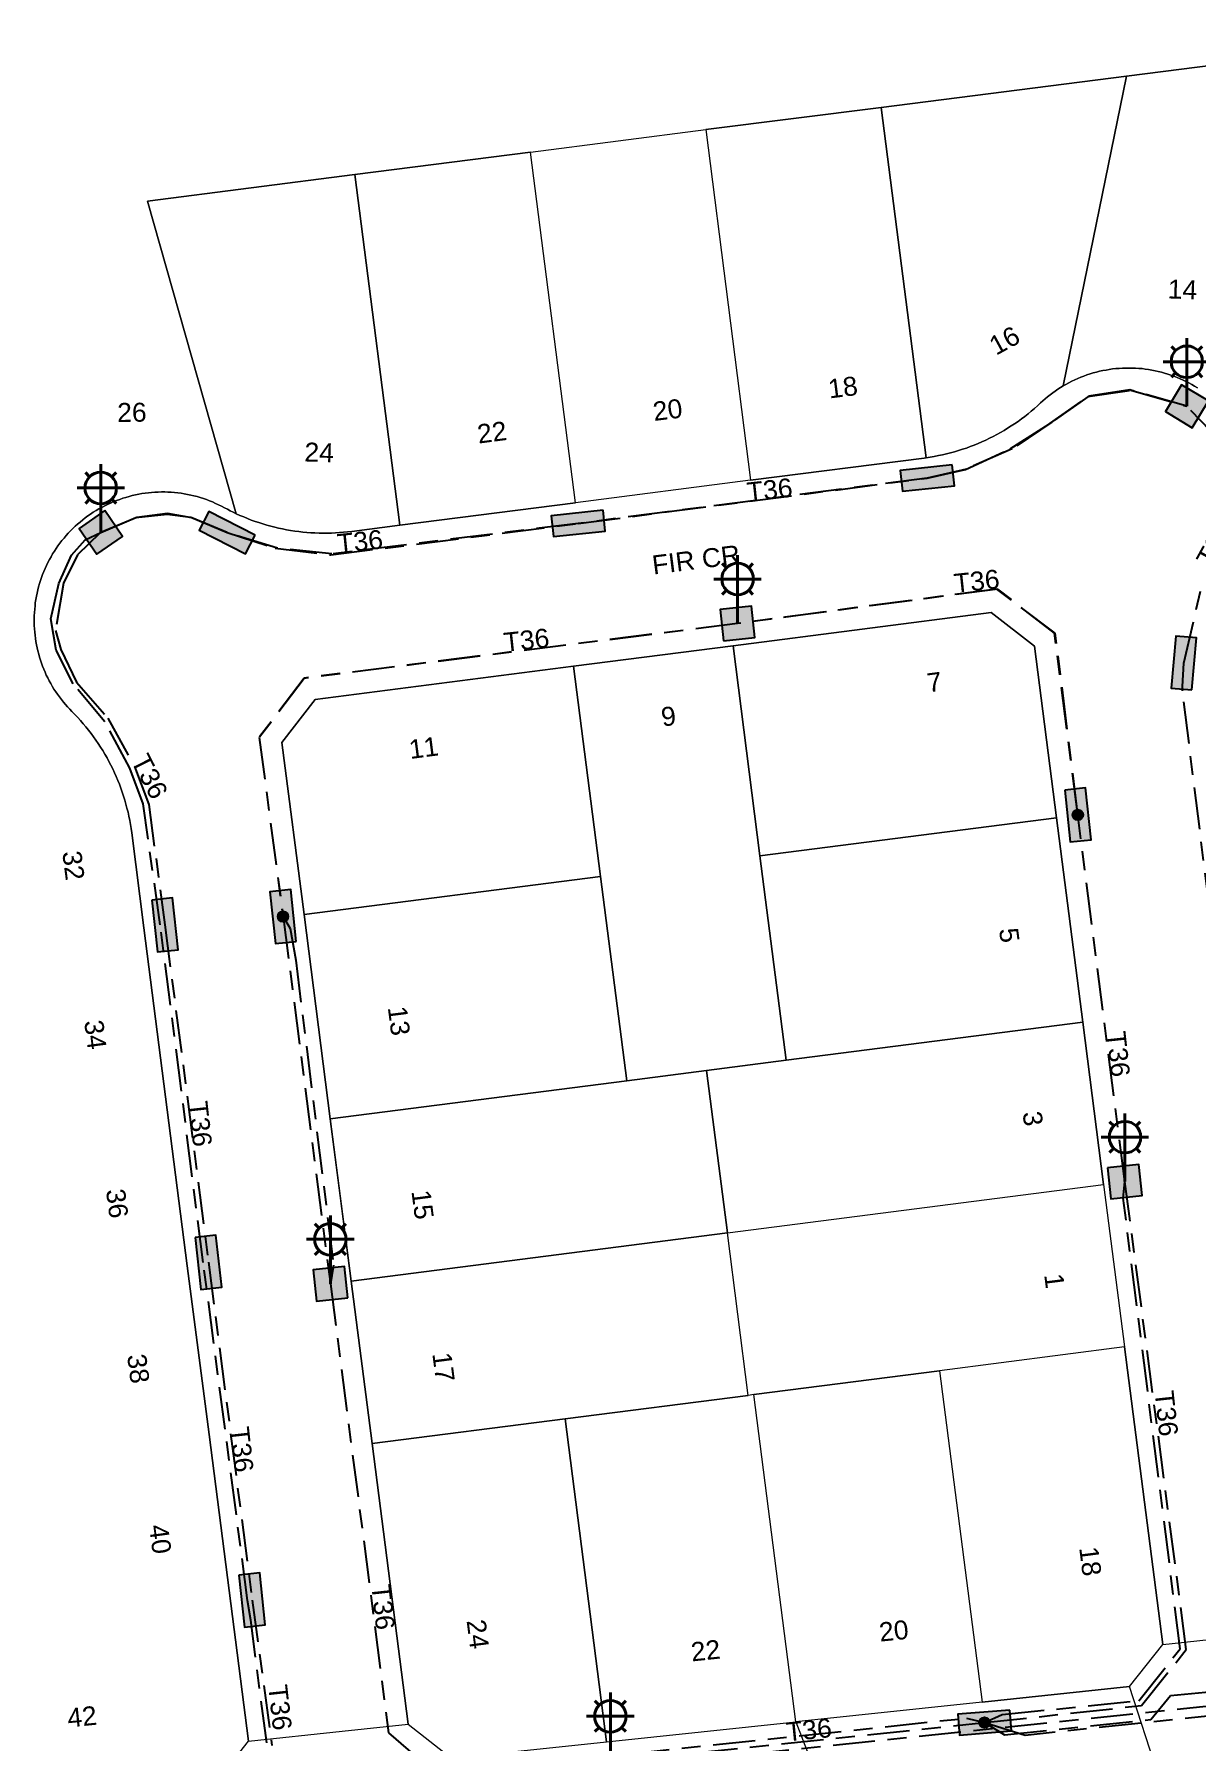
# Model space of a CAD drawing. Header units: metres. Extents: x 298156 to 298818, y 6171580 to 6172425.
# Drawn here: x 298158.2 to 298268.4, y 6171875.1 to 6172037.1 of the extents above; entities that cross this region are included whole.
import ezdxf
from ezdxf.enums import TextEntityAlignment as Align

# ---------------------------------------------------------------- set-up
doc = ezdxf.new("R2010")
doc.units = ezdxf.units.M
doc.linetypes.add('Cable Exist UG', pattern=[8.2, 4, -1.2, 1.8, -1.2])
doc.layers.get('0').update_dxf_attribs({"color": 6})
doc.layers.add('Cadastre Land Parcels_SP_EXT', color=9, linetype='Continuous', lineweight=5)
doc.layers.add('Cadastre Roads_SP_EXT', color=9, linetype='Continuous', lineweight=5)
for name, color, linetype in [('Equip_SL_EXT', 7, 'Continuous'), ('Equip_SP_SL_EXT', 7, 'Continuous'), ('Mains_HV_EXT', 7, 'Continuous'), ('Mains_LV_EXT', 7, 'Continuous'), ('Mains_SL_EXT', 7, 'Continuous'), ('SupportsUG_SP_LV_EXT', 7, 'Continuous'), ('SupportsUG_SP_LV_SL_EXT', 7, 'Continuous')]:
    doc.layers.add(name, color=color, linetype=linetype)
doc.layers.get('0').off()
doc.styles.add('COLUMN_LABEL', font='arial.ttf')
doc.styles.add('iecARIAL', font='arial.ttf', dxfattribs={"height": 2})
doc.styles.add('POLE_LABEL', font='arial.ttf')
doc.styles.get("Standard").update_dxf_attribs({"font": 'arial.ttf'})

# ---------------------------------------------------------------- blocks, each defined once
blk = doc.blocks.new('COLUMN_EXT')
blk.add_hatch(color=256).paths.add_polyline_path([(-1.49, 1.48), (-1.49, -1.49), (1.48, -1.49), (1.48, 1.48)])
blk.add_lwpolyline([(-1.49, -1.49), (1.48, -1.49), (1.48, 1.48), (-1.49, 1.48)], close=True)
for tag, height, style, flags, p in [('ASSET_NUM', 2.5, 'COLUMN_LABEL', 8, (2, 2)), ('STRUCTURE_PLANT_NUMBER', 0.2, 'POLE_LABEL', 9, (1.81, 0.03)), ('STREET_CODE', 0.2, 'COLUMN_LABEL', 9, (1.81, -0.2))]:
    blk.add_attdef(tag, text='', height=height, dxfattribs=dict(style=style, flags=flags)).set_placement(p, align=Align.MIDDLE_LEFT)
at = {"flags": 9}
for tag, p in [('COLUMN_TYPE', (1.81, -0.4)), ('OWNED_BY', (1.81, -0.6)), ('STATE', (1.81, -0.8)), ('USAGE', (1.81, -1)), ('STREETNAME', (1.81, -1.6)), ('LEGEND', (1.81, -1.2)), ('LOCATION', (1.81, -1.4)), ('SUBURB', (1.81, -1.8)), ('NOTES', (1.81, -2))]:
    blk.add_attdef(tag, text='', height=0.2, dxfattribs=at).set_placement(p, align=Align.MIDDLE_LEFT)
at = {"flags": 1}
blk.add_attdef('Z', (1.81, -2.35), '', height=0.2, dxfattribs=at)
blk = doc.blocks.new('PILLAR_EXT')
blk.add_hatch(color=256).paths.add_polyline_path([(-2.475, 0.99), (-2.475, -0.99), (2.475, -0.99), (2.475, 0.99)])
blk.add_lwpolyline([(-2.475, -0.99), (2.475, -0.99), (2.475, 0.99), (-2.475, 0.99)], close=True)
at = {"style": 'iecARIAL', "flags": 8}
blk.add_attdef('ASSET_NUM', (1.5, 3.5), '', height=2.5, dxfattribs=at)
for tag, p, flags in [('OWNED_BY', (0, -0.2), 9), ('STATE', (0, -0.4), 9), ('SUPPORT_TYPE', (0, -0.6), 9), ('STREETNAME', (0, -1.8), 9), ('USAGE', (0, -0.8), 9), ('LEGEND', (0, -1), 9), ('LOCATION', (0, -1.2), 9), ('NOTES', (0, -1.4), 9), ('PARENT', (0, -1.6), 9), ('SUBURB', (0, -2), 1)]:
    blk.add_attdef(tag, p, '', height=0.2, dxfattribs=dict(flags=flags))
blk = doc.blocks.new('SL_LANTERN_EXT')
at = {"lineweight": 40}
for p, q in [((-1.46, 5.68), (-1.06, 5.28)), ((0, 1.97), (0, 6.47)), ((1.46, 5.68), (1.06, 5.28)), ((-2.25, 4.22), (2.25, 4.22)), ((-1.46, 2.76), (-1.06, 3.16)), ((0, 0), (0, 2.72)), ((1.46, 2.76), (1.06, 3.16))]:
    blk.add_line(p, q, dxfattribs=at)
blk.add_circle((0, 4.22), 1.5, dxfattribs=at)
at = {"style": 'iecARIAL', "flags": 8}
blk.add_attdef('ASSET_NUM', (1.5, 1.5), '', height=2.5, dxfattribs=at)
for tag, p, height, flags in [('OPERATING_VOLTAGE', (0.98, -1.65), 0.2, 9), ('CONSTRUCTED_VOLTAGE', (0.98, -0.65), 0.2, 9), ('CONTROL_TYPE', (0.98, -0.85), 0.2, 9), ('LANTERN_PURPOSE', (0.98, -1.05), 0.2, 9), ('LANTERN_TYPE', (0.98, -1.25), 0.2, 9), ('NO_PHASES', (0.98, -1.45), 0.2, 9), ('LNUMBER', (2.18, -3.25), 2.5, 8), ('ORIENTATION', (0.98, -1.85), 0.2, 9), ('OWNED_BY', (0.98, -2.05), 0.2, 9), ('STATE', (0.98, -2.25), 0.2, 9), ('USAGE', (0.98, -2.45), 0.2, 9), ('CEXIST', (0.98, -2.65), 0.2, 9), ('CNEW', (0.98, -2.85), 0.2, 9), ('CNUMBER', (0.98, -3.05), 0.2, 9), ('CREMOVE', (0.98, -3.25), 0.2, 9), ('CREPLACE', (0.98, -3.45), 0.2, 9), ('LKINGHEIGHT', (0.98, -3.65), 0.2, 9), ('LBRACKET', (0.98, -3.85), 0.2, 9), ('LBRACKETVOCAB', (0.98, -4.05), 0.2, 9), ('LCATEGORY', (0.98, -4.25), 0.2, 9), ('LCHARGE1', (0.98, -4.45), 0.2, 9), ('LCHARGE1PERCENT', (0.98, -4.65), 0.2, 9), ('LCHARGE2', (0.98, -4.85), 0.2, 9), ('LCHARGE2PERCENT', (0.98, -5.05), 0.2, 9), ('LCHARGE3', (0.98, -5.25), 0.2, 9), ('LCHARGE3PERCENT', (0.98, -5.45), 0.2, 9), ('LEXIST', (0.98, -5.65), 0.2, 9), ('LLAMP', (0.98, -5.85), 0.2, 9), ('LLAMPVOCAB', (0.98, -6.05), 0.2, 9), ('LMAST', (0.98, -6.25), 0.2, 9), ('LMASTVOCAB', (0.98, -6.45), 0.2, 9), ('LNEW', (0.98, -6.65), 0.2, 9), ('LANTNUMBER', (0.98, -6.85), 0.2, 9), ('LOUTREACH', (0.98, -7.25), 0.2, 9), ('LOUTREACHVOCAB', (0.98, -7.45), 0.2, 9), ('LRATECODE', (0.98, -7.65), 0.2, 9), ('LREMOVE', (0.98, -7.85), 0.2, 9), ('LREPLACE', (0.98, -8.05), 0.2, 9), ('LTYPE', (0.98, -8.25), 0.2, 9), ('STREETNAME', (0.98, -9.25), 0.2, 9), ('SUBURB', (0.98, -9.45), 0.2, 1), ('LTYPEVOCAB', (0.98, -8.45), 0.2, 9), ('LEGEND', (0.98, -8.65), 0.2, 9), ('LOCATION', (0.98, -8.85), 0.2, 9), ('NOTES', (0.98, -9.05), 0.2, 9)]:
    blk.add_attdef(tag, p, '', height=height, dxfattribs=dict(flags=flags))
blk = doc.blocks.new('CONNECTOR_NODE_EXT')
h = blk.add_hatch(color=256)
edge = h.paths.add_edge_path()
edge.add_arc((0, 0), 0.5, 0, 360)
blk.add_circle((0, 0), 0.5)
at = {"flags": 1}
blk.add_attdef('Z', (0, 0), '', height=0.2, dxfattribs=at)
at = {"flags": 9}
for tag, p in [('CONNECTOR_TYPE', (0, 0)), ('CONSTRUCTED_VOLTAGE', (0, -0.2)), ('OPERATING_VOLTAGE', (0, -0.6)), ('ORIENTATION', (0, -0.8)), ('SUBTYPE', (0, -1)), ('NO_PHASES', (0, -0.4)), ('USAGE', (0, -1.2)), ('NOTES', (0, -1.4))]:
    blk.add_attdef(tag, text='', height=0.2, dxfattribs=at).set_placement(p, align=Align.MIDDLE_LEFT)

msp = doc.modelspace()

# ---------------------------------------------------------------- linework, layer by layer
at = {"layer": 'Cadastre Land Parcels_SP_EXT', "linetype": 'Continuous'}
for p, q in [((298292.87, 6172037.14), (298261.75, 6172033.16)), ((298261.75, 6172033.16), (298292.87, 6172037.14)), ((298261.75, 6172033.16), (298238.48, 6172030.19)), ((298238.48, 6172030.19), (298261.75, 6172033.16)), ((298261.75, 6172033.16), (298255.74, 6172003.76)), ((298255.74, 6172003.76), (298261.75, 6172033.16)), ((298238.48, 6172030.19), (298221.85, 6172028.08)), ((298221.85, 6172028.08), (298238.48, 6172030.19)), ((298238.48, 6172030.19), (298242.74, 6171996.95)), ((298242.74, 6171996.95), (298238.48, 6172030.19)), ((298205.22, 6172025.95), (298221.85, 6172028.08)), ((298205.22, 6172025.95), (298221.85, 6172028.08)), ((298221.85, 6172028.08), (298226.11, 6171994.82)), ((298221.85, 6172028.08), (298226.11, 6171994.82)), ((298205.22, 6172025.95), (298188.59, 6172023.81)), ((298188.59, 6172023.81), (298205.22, 6172025.95)), ((298209.49, 6171992.68), (298205.22, 6172025.95)), ((298205.22, 6172025.95), (298205.22, 6172025.95)), ((298209.49, 6171992.68), (298205.22, 6172025.95)), ((298188.59, 6172023.81), (298168.93, 6172021.3)), ((298168.93, 6172021.3), (298188.59, 6172023.81)), ((298192.86, 6171990.54), (298188.59, 6172023.81)), ((298188.59, 6172023.81), (298192.86, 6171990.54)), ((298177.33, 6171991.64), (298168.93, 6172021.3)), ((298168.93, 6172021.3), (298168.93, 6172021.3)), ((298168.93, 6172021.3), (298177.33, 6171991.64)), ((298258.59, 6172004.99), (298258.89, 6172005.07)), ((298258.89, 6172005.07), (298259.2, 6172005.15)), ((298259.2, 6172005.15), (298259.5, 6172005.21)), ((298259.5, 6172005.21), (298259.81, 6172005.27)), ((298259.81, 6172005.27), (298260.12, 6172005.32)), ((298260.12, 6172005.32), (298260.42, 6172005.37)), ((298260.42, 6172005.37), (298260.73, 6172005.4)), ((298260.73, 6172005.4), (298261.05, 6172005.43)), ((298261.05, 6172005.43), (298261.36, 6172005.45)), ((298261.36, 6172005.45), (298261.67, 6172005.46)), ((298261.67, 6172005.46), (298261.98, 6172005.46)), ((298261.98, 6172005.46), (298262.29, 6172005.46)), ((298262.29, 6172005.46), (298262.6, 6172005.45)), ((298262.6, 6172005.45), (298262.91, 6172005.42)), ((298262.91, 6172005.42), (298263.22, 6172005.4)), ((298263.22, 6172005.4), (298263.53, 6172005.36)), ((298263.53, 6172005.36), (298263.84, 6172005.31)), ((298263.84, 6172005.31), (298264.15, 6172005.26)), ((298264.15, 6172005.26), (298264.46, 6172005.2)), ((298264.46, 6172005.2), (298264.76, 6172005.13)), ((298264.76, 6172005.13), (298265.06, 6172005.06)), ((298265.06, 6172005.06), (298265.36, 6172004.98)), ((298254.99, 6172003.27), (298255.23, 6172003.44)), ((298255.23, 6172003.44), (298255.48, 6172003.6)), ((298255.48, 6172003.6), (298255.74, 6172003.76)), ((298255.74, 6172003.76), (298256.01, 6172003.91)), ((298256.01, 6172003.91), (298256.28, 6172004.06)), ((298256.28, 6172004.06), (298256.56, 6172004.2)), ((298256.56, 6172004.2), (298256.84, 6172004.34)), ((298256.84, 6172004.34), (298257.13, 6172004.47)), ((298257.13, 6172004.47), (298257.41, 6172004.58)), ((298257.41, 6172004.58), (298257.7, 6172004.7)), ((298257.7, 6172004.7), (298258, 6172004.8)), ((298258, 6172004.8), (298258.3, 6172004.9)), ((298258.3, 6172004.9), (298258.59, 6172004.99)), ((298265.36, 6172004.98), (298265.66, 6172004.88)), ((298265.66, 6172004.88), (298265.96, 6172004.79)), ((298265.96, 6172004.79), (298266.25, 6172004.68)), ((298266.25, 6172004.68), (298266.54, 6172004.57)), ((298266.54, 6172004.57), (298266.83, 6172004.44)), ((298266.83, 6172004.44), (298267.11, 6172004.32)), ((298267.11, 6172004.32), (298267.39, 6172004.18)), ((298267.39, 6172004.18), (298267.67, 6172004.04)), ((298267.67, 6172004.04), (298267.94, 6172003.89)), ((298267.94, 6172003.89), (298268.21, 6172003.73)), ((298268.21, 6172003.73), (298268.48, 6172003.57)), ((298253.02, 6172001.62), (298253.31, 6172001.88)), ((298253.31, 6172001.88), (298253.6, 6172002.15)), ((298253.6, 6172002.15), (298253.82, 6172002.35)), ((298253.82, 6172002.35), (298254.05, 6172002.55)), ((298254.05, 6172002.55), (298254.27, 6172002.74)), ((298254.27, 6172002.74), (298254.51, 6172002.92)), ((298254.51, 6172002.92), (298254.75, 6172003.1)), ((298254.75, 6172003.1), (298254.99, 6172003.27)), ((298251.14, 6172000.18), (298251.47, 6172000.4)), ((298251.47, 6172000.4), (298251.79, 6172000.63)), ((298251.79, 6172000.63), (298252.1, 6172000.87)), ((298252.1, 6172000.87), (298252.41, 6172001.11)), ((298252.41, 6172001.11), (298252.72, 6172001.36)), ((298252.72, 6172001.36), (298253.02, 6172001.62)), ((298248.04, 6171998.45), (298248.4, 6171998.62)), ((298248.4, 6171998.62), (298248.76, 6171998.79)), ((298248.76, 6171998.79), (298249.11, 6171998.97)), ((298249.11, 6171998.97), (298249.46, 6171999.15)), ((298249.46, 6171999.15), (298249.8, 6171999.34)), ((298249.8, 6171999.34), (298250.14, 6171999.54)), ((298250.14, 6171999.54), (298250.48, 6171999.75)), ((298250.48, 6171999.75), (298250.81, 6171999.96)), ((298250.81, 6171999.96), (298251.14, 6172000.18)), ((298242.74, 6171996.95), (298243.13, 6171997.01)), ((298243.13, 6171997.01), (298243.52, 6171997.07)), ((298243.13, 6171997.01), (298243.13, 6171997.01)), ((298243.52, 6171997.07), (298243.91, 6171997.15)), ((298243.91, 6171997.15), (298244.3, 6171997.23)), ((298244.3, 6171997.23), (298244.68, 6171997.32)), ((298244.68, 6171997.32), (298245.06, 6171997.41)), ((298245.06, 6171997.41), (298245.44, 6171997.52)), ((298245.44, 6171997.52), (298245.82, 6171997.63)), ((298245.82, 6171997.63), (298246.2, 6171997.75)), ((298246.2, 6171997.75), (298246.57, 6171997.87)), ((298246.57, 6171997.87), (298246.94, 6171998.01)), ((298246.94, 6171998.01), (298247.31, 6171998.15)), ((298247.31, 6171998.15), (298247.68, 6171998.3)), ((298247.68, 6171998.3), (298248.04, 6171998.45)), ((298226.11, 6171994.82), (298242.55, 6171996.92)), ((298242.55, 6171996.92), (298242.74, 6171996.95)), ((298242.55, 6171996.92), (298242.55, 6171996.92)), ((298226.11, 6171994.82), (298209.49, 6171992.68)), ((298164.31, 6171992.09), (298164.58, 6171992.24)), ((298164.58, 6171992.24), (298164.86, 6171992.39)), ((298164.86, 6171992.39), (298165.13, 6171992.52)), ((298165.13, 6171992.52), (298165.42, 6171992.65)), ((298165.42, 6171992.65), (298165.7, 6171992.78)), ((298165.7, 6171992.78), (298165.99, 6171992.89)), ((298165.99, 6171992.89), (298166.28, 6171993)), ((298166.28, 6171993), (298166.58, 6171993.1)), ((298166.58, 6171993.1), (298166.87, 6171993.19)), ((298166.87, 6171993.19), (298167.17, 6171993.28)), ((298167.17, 6171993.28), (298167.47, 6171993.35)), ((298167.47, 6171993.35), (298167.78, 6171993.42)), ((298167.78, 6171993.42), (298168.08, 6171993.48)), ((298168.08, 6171993.48), (298168.39, 6171993.54)), ((298168.39, 6171993.54), (298168.69, 6171993.59)), ((298168.69, 6171993.59), (298169, 6171993.62)), ((298169, 6171993.62), (298169.31, 6171993.66)), ((298169.31, 6171993.66), (298169.62, 6171993.68)), ((298169.62, 6171993.68), (298169.93, 6171993.69)), ((298169.93, 6171993.69), (298170.24, 6171993.7)), ((298170.24, 6171993.7), (298170.55, 6171993.7)), ((298170.55, 6171993.7), (298170.86, 6171993.69)), ((298170.86, 6171993.69), (298171.17, 6171993.67)), ((298171.17, 6171993.67), (298171.48, 6171993.65)), ((298171.48, 6171993.65), (298171.79, 6171993.62)), ((298171.79, 6171993.62), (298172.1, 6171993.58)), ((298172.1, 6171993.58), (298172.41, 6171993.53)), ((298172.41, 6171993.53), (298172.72, 6171993.47)), ((298172.72, 6171993.47), (298173.02, 6171993.41)), ((298173.02, 6171993.41), (298173.32, 6171993.34)), ((298173.32, 6171993.34), (298173.62, 6171993.26)), ((298173.62, 6171993.26), (298173.92, 6171993.17)), ((298173.92, 6171993.17), (298174.22, 6171993.07)), ((298174.22, 6171993.07), (298174.51, 6171992.97)), ((298174.51, 6171992.97), (298174.8, 6171992.86)), ((298174.8, 6171992.86), (298175.09, 6171992.75)), ((298175.09, 6171992.75), (298175.37, 6171992.62)), ((298175.37, 6171992.62), (298175.66, 6171992.49)), ((298175.66, 6171992.49), (298175.93, 6171992.35)), ((298175.93, 6171992.35), (298176.21, 6171992.21)), ((298176.21, 6171992.21), (298176.49, 6171992.06)), ((298192.86, 6171990.54), (298209.49, 6171992.68)), ((298209.49, 6171992.68), (298209.49, 6171992.68)), ((298162.06, 6171990.44), (298162.29, 6171990.65)), ((298162.29, 6171990.65), (298162.53, 6171990.85)), ((298162.53, 6171990.85), (298162.77, 6171991.05)), ((298162.77, 6171991.05), (298163.01, 6171991.24)), ((298163.01, 6171991.24), (298163.26, 6171991.42)), ((298163.26, 6171991.42), (298163.52, 6171991.6)), ((298163.52, 6171991.6), (298163.78, 6171991.77)), ((298163.78, 6171991.77), (298164.04, 6171991.93)), ((298164.04, 6171991.93), (298164.31, 6171992.09)), ((298176.49, 6171992.06), (298176.76, 6171991.91)), ((298176.76, 6171991.91), (298177.05, 6171991.77)), ((298177.05, 6171991.77), (298177.33, 6171991.64)), ((298177.33, 6171991.64), (298177.68, 6171991.48)), ((298177.68, 6171991.48), (298178.04, 6171991.33)), ((298178.04, 6171991.33), (298178.4, 6171991.18)), ((298178.4, 6171991.18), (298178.76, 6171991.04)), ((298178.76, 6171991.04), (298179.12, 6171990.91)), ((298179.12, 6171990.91), (298179.49, 6171990.79)), ((298179.49, 6171990.79), (298179.86, 6171990.67)), ((298179.86, 6171990.67), (298180.23, 6171990.56)), ((298180.23, 6171990.56), (298180.6, 6171990.45)), ((298188.28, 6171989.95), (298192.86, 6171990.54)), ((298160.62, 6171988.84), (298160.81, 6171989.08)), ((298160.81, 6171989.08), (298161, 6171989.32)), ((298161, 6171989.32), (298161.2, 6171989.56)), ((298161.2, 6171989.56), (298161.41, 6171989.79)), ((298161.41, 6171989.79), (298161.62, 6171990.01)), ((298161.62, 6171990.01), (298161.84, 6171990.23)), ((298161.84, 6171990.23), (298162.06, 6171990.44)), ((298180.6, 6171990.45), (298180.98, 6171990.36)), ((298180.98, 6171990.36), (298181.35, 6171990.27)), ((298181.35, 6171990.27), (298181.73, 6171990.19)), ((298181.73, 6171990.19), (298182.11, 6171990.12)), ((298182.11, 6171990.12), (298182.49, 6171990.05)), ((298182.49, 6171990.05), (298182.88, 6171989.99)), ((298182.88, 6171989.99), (298183.26, 6171989.94)), ((298183.26, 6171989.94), (298183.64, 6171989.89)), ((298183.64, 6171989.89), (298184.03, 6171989.86)), ((298184.03, 6171989.86), (298184.42, 6171989.83)), ((298184.42, 6171989.83), (298184.8, 6171989.81)), ((298184.8, 6171989.81), (298185.19, 6171989.79)), ((298185.19, 6171989.79), (298185.58, 6171989.79)), ((298185.58, 6171989.79), (298185.96, 6171989.79)), ((298185.96, 6171989.79), (298186.35, 6171989.8)), ((298186.35, 6171989.8), (298186.74, 6171989.81)), ((298186.35, 6171989.8), (298186.35, 6171989.8)), ((298186.74, 6171989.81), (298187.12, 6171989.84)), ((298187.12, 6171989.84), (298187.51, 6171989.87)), ((298187.51, 6171989.87), (298187.89, 6171989.91)), ((298187.89, 6171989.91), (298188.28, 6171989.95)), ((298159.48, 6171987.01), (298159.62, 6171987.28)), ((298159.62, 6171987.28), (298159.77, 6171987.55)), ((298159.77, 6171987.55), (298159.92, 6171987.82)), ((298159.92, 6171987.82), (298160.09, 6171988.08)), ((298160.09, 6171988.08), (298160.26, 6171988.34)), ((298160.26, 6171988.34), (298160.43, 6171988.59)), ((298160.43, 6171988.59), (298160.62, 6171988.84)), ((298158.87, 6171985.59), (298158.97, 6171985.88)), ((298158.97, 6171985.88), (298159.09, 6171986.16)), ((298159.09, 6171986.16), (298159.21, 6171986.45)), ((298159.21, 6171986.45), (298159.34, 6171986.73)), ((298159.34, 6171986.73), (298159.48, 6171987.01)), ((298158.39, 6171983.8), (298158.45, 6171984.1)), ((298158.45, 6171984.1), (298158.52, 6171984.4)), ((298158.52, 6171984.4), (298158.59, 6171984.7)), ((298158.59, 6171984.7), (298158.68, 6171985)), ((298158.68, 6171985), (298158.77, 6171985.29)), ((298158.77, 6171985.29), (298158.87, 6171985.59)), ((298158.19, 6171982.26), (298158.22, 6171982.57)), ((298158.22, 6171982.57), (298158.25, 6171982.88)), ((298158.25, 6171982.88), (298158.28, 6171983.19)), ((298158.28, 6171983.19), (298158.33, 6171983.49)), ((298158.33, 6171983.49), (298158.39, 6171983.8)), ((298158.17, 6171981.65), (298158.18, 6171981.96)), ((298158.17, 6171981.34), (298158.17, 6171981.65)), ((298158.18, 6171981.03), (298158.17, 6171981.34)), ((298158.18, 6171981.96), (298158.19, 6171982.26)), ((298158.2, 6171980.72), (298158.18, 6171981.03)), ((298248.92, 6171982.25), (298224.44, 6171979.1)), ((298253.02, 6171979.08), (298248.92, 6171982.25)), ((298158.22, 6171980.41), (298158.2, 6171980.72)), ((298158.2, 6171980.72), (298158.2, 6171980.72)), ((298158.25, 6171980.11), (298158.22, 6171980.41)), ((298158.29, 6171979.81), (298158.25, 6171980.11)), ((298158.34, 6171979.51), (298158.29, 6171979.81)), ((298158.39, 6171979.21), (298158.34, 6171979.51)), ((298158.45, 6171978.91), (298158.39, 6171979.21)), ((298158.52, 6171978.62), (298158.45, 6171978.91)), ((298158.6, 6171978.32), (298158.52, 6171978.62)), ((298158.68, 6171978.03), (298158.6, 6171978.32)), ((298158.77, 6171977.74), (298158.68, 6171978.03)), ((298158.87, 6171977.45), (298158.77, 6171977.74)), ((298224.44, 6171979.1), (298209.32, 6171977.16)), ((298226.99, 6171959.16), (298224.44, 6171979.1)), ((298224.44, 6171979.1), (298226.99, 6171959.16)), ((298255.11, 6171962.77), (298253.02, 6171979.08)), ((298158.97, 6171977.17), (298158.87, 6171977.45)), ((298159.08, 6171976.89), (298158.97, 6171977.17)), ((298159.2, 6171976.61), (298159.08, 6171976.89)), ((298159.32, 6171976.33), (298159.2, 6171976.61)), ((298159.46, 6171976.06), (298159.32, 6171976.33)), ((298159.6, 6171975.79), (298159.46, 6171976.06)), ((298209.32, 6171977.16), (298184.83, 6171974.01)), ((298209.32, 6171977.16), (298211.88, 6171957.22)), ((298211.88, 6171957.22), (298209.32, 6171977.16)), ((298159.74, 6171975.52), (298159.6, 6171975.79)), ((298159.89, 6171975.26), (298159.74, 6171975.52)), ((298160.05, 6171975), (298159.89, 6171975.26)), ((298160.22, 6171974.75), (298160.05, 6171975)), ((298160.39, 6171974.5), (298160.22, 6171974.75)), ((298160.57, 6171974.25), (298160.39, 6171974.5)), ((298160.75, 6171974.01), (298160.57, 6171974.25)), ((298160.94, 6171973.77), (298160.75, 6171974.01)), ((298161.13, 6171973.54), (298160.94, 6171973.77)), ((298161.34, 6171973.31), (298161.13, 6171973.54)), ((298161.54, 6171973.09), (298161.34, 6171973.31)), ((298161.75, 6171972.87), (298161.54, 6171973.09)), ((298162.03, 6171972.59), (298161.75, 6171972.87)), ((298184.83, 6171974.01), (298181.67, 6171969.92)), ((298162.3, 6171972.3), (298162.03, 6171972.59)), ((298162.57, 6171972.01), (298162.3, 6171972.3)), ((298162.83, 6171971.71), (298162.57, 6171972.01)), ((298163.08, 6171971.41), (298162.83, 6171971.71)), ((298163.33, 6171971.1), (298163.08, 6171971.41)), ((298163.57, 6171970.79), (298163.33, 6171971.1)), ((298163.8, 6171970.47), (298163.57, 6171970.79)), ((298164.03, 6171970.15), (298163.8, 6171970.47)), ((298164.25, 6171969.82), (298164.03, 6171970.15)), ((298164.47, 6171969.49), (298164.25, 6171969.82)), ((298164.68, 6171969.16), (298164.47, 6171969.49)), ((298181.67, 6171969.92), (298183.77, 6171953.61)), ((298164.88, 6171968.82), (298164.68, 6171969.16)), ((298165.08, 6171968.47), (298164.88, 6171968.82)), ((298165.26, 6171968.13), (298165.08, 6171968.47)), ((298165.08, 6171968.47), (298165.08, 6171968.47)), ((298165.45, 6171967.77), (298165.26, 6171968.13)), ((298165.62, 6171967.42), (298165.45, 6171967.77)), ((298165.79, 6171967.06), (298165.62, 6171967.42)), ((298165.95, 6171966.7), (298165.79, 6171967.06)), ((298166.11, 6171966.33), (298165.95, 6171966.7)), ((298166.25, 6171965.96), (298166.11, 6171966.33)), ((298166.39, 6171965.59), (298166.25, 6171965.96)), ((298166.52, 6171965.22), (298166.39, 6171965.59)), ((298166.65, 6171964.84), (298166.52, 6171965.22)), ((298166.76, 6171964.46), (298166.65, 6171964.84)), ((298166.87, 6171964.08), (298166.76, 6171964.46)), ((298166.97, 6171963.7), (298166.87, 6171964.08)), ((298167.07, 6171963.31), (298166.97, 6171963.7)), ((298167.15, 6171962.93), (298167.07, 6171963.31)), ((298167.23, 6171962.54), (298167.15, 6171962.93)), ((298167.3, 6171962.15), (298167.23, 6171962.54)), ((298167.36, 6171961.76), (298167.3, 6171962.15)), ((298167.42, 6171961.36), (298167.36, 6171961.76)), ((298168.58, 6171952.33), (298167.42, 6171961.36)), ((298255.11, 6171962.77), (298226.99, 6171959.16)), ((298226.99, 6171959.16), (298255.11, 6171962.77)), ((298257.6, 6171943.4), (298255.11, 6171962.77)), ((298255.11, 6171962.77), (298255.11, 6171962.77)), ((298229.48, 6171939.79), (298226.99, 6171959.16)), ((298226.99, 6171959.16), (298226.99, 6171959.16)), ((298226.99, 6171959.16), (298229.48, 6171939.79)), ((298183.77, 6171953.61), (298211.88, 6171957.22)), ((298211.88, 6171957.22), (298183.77, 6171953.61)), ((298211.88, 6171957.22), (298214.37, 6171937.84)), ((298211.88, 6171957.22), (298211.88, 6171957.22)), ((298214.37, 6171937.84), (298211.88, 6171957.22)), ((298183.77, 6171953.61), (298186.25, 6171934.23)), ((298168.58, 6171952.33), (298168.58, 6171952.33)), ((298170.63, 6171936.31), (298168.58, 6171952.33)), ((298229.48, 6171939.79), (298257.6, 6171943.4)), ((298257.6, 6171943.4), (298229.48, 6171939.79)), ((298257.6, 6171943.4), (298257.6, 6171943.4)), ((298259.58, 6171927.98), (298257.6, 6171943.4)), ((298214.37, 6171937.84), (298221.93, 6171938.81)), ((298221.93, 6171938.81), (298214.37, 6171937.84)), ((298221.93, 6171938.81), (298229.48, 6171939.79)), ((298229.48, 6171939.79), (298221.93, 6171938.81)), ((298221.93, 6171938.81), (298223.91, 6171923.39)), ((298223.91, 6171923.39), (298221.93, 6171938.81)), ((298221.93, 6171938.81), (298221.93, 6171938.81)), ((298186.25, 6171934.23), (298214.37, 6171937.84)), ((298214.37, 6171937.84), (298186.25, 6171934.23)), ((298214.37, 6171937.84), (298214.37, 6171937.84)), ((298172.69, 6171920.28), (298170.63, 6171936.31)), ((298170.63, 6171936.31), (298170.63, 6171936.31)), ((298186.25, 6171934.23), (298188.24, 6171918.81)), ((298223.91, 6171923.39), (298259.58, 6171927.98)), ((298223.91, 6171923.39), (298259.58, 6171927.98)), ((298259.58, 6171927.98), (298261.56, 6171912.57)), ((298259.58, 6171927.98), (298259.58, 6171927.98)), ((298188.24, 6171918.81), (298223.91, 6171923.39)), ((298223.91, 6171923.39), (298188.24, 6171918.81)), ((298225.89, 6171907.98), (298223.91, 6171923.39)), ((298225.89, 6171907.98), (298223.91, 6171923.39)), ((298172.69, 6171920.28), (298172.69, 6171920.28)), ((298174.75, 6171904.26), (298172.69, 6171920.28)), ((298172.69, 6171920.28), (298172.69, 6171920.28)), ((298188.24, 6171918.81), (298190.22, 6171903.4)), ((298261.56, 6171912.57), (298244.01, 6171910.31)), ((298261.56, 6171912.57), (298244.01, 6171910.31)), ((298265.19, 6171884.35), (298261.56, 6171912.57)), ((298244.01, 6171910.31), (298226.42, 6171908.05)), ((298226.42, 6171908.05), (298244.01, 6171910.31)), ((298244.01, 6171910.31), (298248.05, 6171878.86)), ((298244.01, 6171910.31), (298248.05, 6171878.86)), ((298225.89, 6171907.98), (298208.51, 6171905.75)), ((298208.51, 6171905.75), (298225.89, 6171907.98)), ((298226.42, 6171908.05), (298225.89, 6171907.98)), ((298226.42, 6171908.05), (298225.89, 6171907.98)), ((298225.89, 6171907.98), (298225.89, 6171907.98)), ((298225.89, 6171907.98), (298225.89, 6171907.98)), ((298230.41, 6171877), (298226.42, 6171908.05)), ((298226.42, 6171908.05), (298226.42, 6171908.05)), ((298230.41, 6171877), (298226.42, 6171908.05)), ((298208.51, 6171905.75), (298190.22, 6171903.4)), ((298190.22, 6171903.4), (298208.51, 6171905.75)), ((298208.51, 6171905.75), (298212.45, 6171875.1)), ((298212.45, 6171875.1), (298208.51, 6171905.75)), ((298176.81, 6171888.23), (298174.75, 6171904.26)), ((298190.22, 6171903.4), (298193.63, 6171876.79)), ((298178.48, 6171875.16), (298176.81, 6171888.23)), ((298176.81, 6171888.23), (298176.81, 6171888.23)), ((298262.02, 6171880.34), (298265.19, 6171884.35)), ((298265.19, 6171884.35), (298265.19, 6171884.35)), ((298248.05, 6171878.86), (298262.02, 6171880.34)), ((298248.05, 6171878.86), (298230.41, 6171877)), ((298193.63, 6171876.79), (298197.74, 6171873.54)), ((298212.45, 6171875.1), (298230.41, 6171877)), ((298230.41, 6171877), (298230.41, 6171877)), ((298175.32, 6171871.14), (298178.48, 6171875.16)), ((298178.48, 6171875.16), (298178.48, 6171875.16)), ((298197.74, 6171873.54), (298212.45, 6171875.1)), ((298212.45, 6171875.1), (298212.45, 6171875.1))]:
    msp.add_line(p, q, dxfattribs=at)
at = {"layer": 'Cadastre Roads_SP_EXT', "linetype": 'Continuous'}
for p, q in [((298258.89, 6172005.07), (298258.59, 6172004.99)), ((298259.2, 6172005.15), (298258.89, 6172005.07)), ((298259.5, 6172005.21), (298259.2, 6172005.15)), ((298259.81, 6172005.27), (298259.5, 6172005.21)), ((298260.12, 6172005.32), (298259.81, 6172005.27)), ((298260.42, 6172005.37), (298260.12, 6172005.32)), ((298260.73, 6172005.4), (298260.42, 6172005.37)), ((298261.05, 6172005.43), (298260.73, 6172005.4)), ((298261.36, 6172005.45), (298261.05, 6172005.43)), ((298261.67, 6172005.46), (298261.36, 6172005.45)), ((298261.98, 6172005.46), (298261.67, 6172005.46)), ((298262.29, 6172005.46), (298261.98, 6172005.46)), ((298262.6, 6172005.45), (298262.29, 6172005.46)), ((298262.91, 6172005.42), (298262.6, 6172005.45)), ((298263.22, 6172005.4), (298262.91, 6172005.42)), ((298263.53, 6172005.36), (298263.22, 6172005.4)), ((298263.84, 6172005.31), (298263.53, 6172005.36)), ((298264.15, 6172005.26), (298263.84, 6172005.31)), ((298264.46, 6172005.2), (298264.15, 6172005.26)), ((298264.76, 6172005.13), (298264.46, 6172005.2)), ((298265.06, 6172005.06), (298264.76, 6172005.13)), ((298265.36, 6172004.98), (298265.06, 6172005.06)), ((298255.23, 6172003.44), (298254.99, 6172003.27)), ((298255.48, 6172003.6), (298255.23, 6172003.44)), ((298255.74, 6172003.76), (298255.48, 6172003.6)), ((298256.01, 6172003.91), (298255.74, 6172003.76)), ((298256.28, 6172004.06), (298256.01, 6172003.91)), ((298256.56, 6172004.2), (298256.28, 6172004.06)), ((298256.84, 6172004.34), (298256.56, 6172004.2)), ((298257.13, 6172004.47), (298256.84, 6172004.34)), ((298257.41, 6172004.58), (298257.13, 6172004.47)), ((298257.7, 6172004.7), (298257.41, 6172004.58)), ((298258, 6172004.8), (298257.7, 6172004.7)), ((298258.3, 6172004.9), (298258, 6172004.8)), ((298258.59, 6172004.99), (298258.3, 6172004.9)), ((298265.66, 6172004.88), (298265.36, 6172004.98)), ((298265.96, 6172004.79), (298265.66, 6172004.88)), ((298266.25, 6172004.68), (298265.96, 6172004.79)), ((298266.54, 6172004.57), (298266.25, 6172004.68)), ((298266.83, 6172004.44), (298266.54, 6172004.57)), ((298267.11, 6172004.32), (298266.83, 6172004.44)), ((298267.39, 6172004.18), (298267.11, 6172004.32)), ((298267.67, 6172004.04), (298267.39, 6172004.18)), ((298267.94, 6172003.89), (298267.67, 6172004.04)), ((298268.21, 6172003.73), (298267.94, 6172003.89)), ((298268.48, 6172003.57), (298268.21, 6172003.73)), ((298253.31, 6172001.88), (298253.02, 6172001.62)), ((298253.6, 6172002.15), (298253.31, 6172001.88)), ((298253.82, 6172002.35), (298253.6, 6172002.15)), ((298254.05, 6172002.55), (298253.82, 6172002.35)), ((298254.27, 6172002.74), (298254.05, 6172002.55)), ((298254.51, 6172002.92), (298254.27, 6172002.74)), ((298254.75, 6172003.1), (298254.51, 6172002.92)), ((298254.99, 6172003.27), (298254.75, 6172003.1)), ((298251.47, 6172000.4), (298251.14, 6172000.18)), ((298251.79, 6172000.63), (298251.47, 6172000.4)), ((298252.1, 6172000.87), (298251.79, 6172000.63)), ((298252.41, 6172001.11), (298252.1, 6172000.87)), ((298252.72, 6172001.36), (298252.41, 6172001.11)), ((298253.02, 6172001.62), (298252.72, 6172001.36)), ((298248.4, 6171998.62), (298248.04, 6171998.45)), ((298248.76, 6171998.79), (298248.4, 6171998.62)), ((298249.11, 6171998.97), (298248.76, 6171998.79)), ((298249.46, 6171999.15), (298249.11, 6171998.97)), ((298249.8, 6171999.34), (298249.46, 6171999.15)), ((298250.14, 6171999.54), (298249.8, 6171999.34)), ((298250.48, 6171999.75), (298250.14, 6171999.54)), ((298250.81, 6171999.96), (298250.48, 6171999.75)), ((298251.14, 6172000.18), (298250.81, 6171999.96)), ((298243.13, 6171997.01), (298242.74, 6171996.95)), ((298243.52, 6171997.07), (298243.13, 6171997.01)), ((298243.91, 6171997.15), (298243.52, 6171997.07)), ((298244.3, 6171997.23), (298243.91, 6171997.15)), ((298244.68, 6171997.32), (298244.3, 6171997.23)), ((298245.06, 6171997.41), (298244.68, 6171997.32)), ((298245.44, 6171997.52), (298245.06, 6171997.41)), ((298245.82, 6171997.63), (298245.44, 6171997.52)), ((298246.2, 6171997.75), (298245.82, 6171997.63)), ((298246.57, 6171997.87), (298246.2, 6171997.75)), ((298246.94, 6171998.01), (298246.57, 6171997.87)), ((298247.31, 6171998.15), (298246.94, 6171998.01)), ((298247.68, 6171998.3), (298247.31, 6171998.15)), ((298248.04, 6171998.45), (298247.68, 6171998.3)), ((298242.55, 6171996.92), (298226.11, 6171994.82)), ((298242.74, 6171996.95), (298242.55, 6171996.92)), ((298226.11, 6171994.82), (298209.49, 6171992.68)), ((298164.58, 6171992.24), (298164.31, 6171992.09)), ((298164.86, 6171992.39), (298164.58, 6171992.24)), ((298165.13, 6171992.52), (298164.86, 6171992.39)), ((298165.42, 6171992.65), (298165.13, 6171992.52)), ((298165.7, 6171992.78), (298165.42, 6171992.65)), ((298165.99, 6171992.89), (298165.7, 6171992.78)), ((298166.28, 6171993), (298165.99, 6171992.89)), ((298166.58, 6171993.1), (298166.28, 6171993)), ((298166.87, 6171993.19), (298166.58, 6171993.1)), ((298167.17, 6171993.28), (298166.87, 6171993.19)), ((298167.47, 6171993.35), (298167.17, 6171993.28)), ((298167.78, 6171993.42), (298167.47, 6171993.35)), ((298168.08, 6171993.48), (298167.78, 6171993.42)), ((298168.39, 6171993.54), (298168.08, 6171993.48)), ((298168.69, 6171993.59), (298168.39, 6171993.54)), ((298169, 6171993.62), (298168.69, 6171993.59)), ((298169.31, 6171993.66), (298169, 6171993.62)), ((298169.62, 6171993.68), (298169.31, 6171993.66)), ((298169.93, 6171993.69), (298169.62, 6171993.68)), ((298170.24, 6171993.7), (298169.93, 6171993.69)), ((298170.55, 6171993.7), (298170.24, 6171993.7)), ((298170.86, 6171993.69), (298170.55, 6171993.7)), ((298171.17, 6171993.67), (298170.86, 6171993.69)), ((298171.48, 6171993.65), (298171.17, 6171993.67)), ((298171.79, 6171993.62), (298171.48, 6171993.65)), ((298172.1, 6171993.58), (298171.79, 6171993.62)), ((298172.41, 6171993.53), (298172.1, 6171993.58)), ((298172.72, 6171993.47), (298172.41, 6171993.53)), ((298173.02, 6171993.41), (298172.72, 6171993.47)), ((298173.32, 6171993.34), (298173.02, 6171993.41)), ((298173.62, 6171993.26), (298173.32, 6171993.34)), ((298173.92, 6171993.17), (298173.62, 6171993.26)), ((298174.22, 6171993.07), (298173.92, 6171993.17)), ((298174.51, 6171992.97), (298174.22, 6171993.07)), ((298174.8, 6171992.86), (298174.51, 6171992.97)), ((298175.09, 6171992.75), (298174.8, 6171992.86)), ((298175.37, 6171992.62), (298175.09, 6171992.75)), ((298175.66, 6171992.49), (298175.37, 6171992.62)), ((298175.93, 6171992.35), (298175.66, 6171992.49)), ((298176.21, 6171992.21), (298175.93, 6171992.35)), ((298176.49, 6171992.06), (298176.21, 6171992.21)), ((298209.49, 6171992.68), (298192.86, 6171990.54)), ((298162.29, 6171990.65), (298162.06, 6171990.44)), ((298162.53, 6171990.85), (298162.29, 6171990.65)), ((298162.77, 6171991.05), (298162.53, 6171990.85)), ((298163.01, 6171991.24), (298162.77, 6171991.05)), ((298163.26, 6171991.42), (298163.01, 6171991.24)), ((298163.52, 6171991.6), (298163.26, 6171991.42)), ((298163.78, 6171991.77), (298163.52, 6171991.6)), ((298164.04, 6171991.93), (298163.78, 6171991.77)), ((298164.31, 6171992.09), (298164.04, 6171991.93)), ((298176.76, 6171991.91), (298176.49, 6171992.06)), ((298177.05, 6171991.77), (298176.76, 6171991.91)), ((298177.33, 6171991.64), (298177.05, 6171991.77)), ((298177.68, 6171991.48), (298177.33, 6171991.64)), ((298178.04, 6171991.33), (298177.68, 6171991.48)), ((298178.4, 6171991.18), (298178.04, 6171991.33)), ((298178.76, 6171991.04), (298178.4, 6171991.18)), ((298179.12, 6171990.91), (298178.76, 6171991.04)), ((298179.49, 6171990.79), (298179.12, 6171990.91)), ((298179.86, 6171990.67), (298179.49, 6171990.79)), ((298180.23, 6171990.56), (298179.86, 6171990.67)), ((298180.6, 6171990.45), (298180.23, 6171990.56)), ((298192.86, 6171990.54), (298188.28, 6171989.95)), ((298160.81, 6171989.08), (298160.62, 6171988.84)), ((298161, 6171989.32), (298160.81, 6171989.08)), ((298161.2, 6171989.56), (298161, 6171989.32)), ((298161.41, 6171989.79), (298161.2, 6171989.56)), ((298161.62, 6171990.01), (298161.41, 6171989.79)), ((298161.84, 6171990.23), (298161.62, 6171990.01)), ((298162.06, 6171990.44), (298161.84, 6171990.23)), ((298180.98, 6171990.36), (298180.6, 6171990.45)), ((298181.35, 6171990.27), (298180.98, 6171990.36)), ((298181.73, 6171990.19), (298181.35, 6171990.27)), ((298182.11, 6171990.12), (298181.73, 6171990.19)), ((298182.49, 6171990.05), (298182.11, 6171990.12)), ((298182.88, 6171989.99), (298182.49, 6171990.05)), ((298183.26, 6171989.94), (298182.88, 6171989.99)), ((298183.64, 6171989.89), (298183.26, 6171989.94)), ((298184.03, 6171989.86), (298183.64, 6171989.89)), ((298184.42, 6171989.83), (298184.03, 6171989.86)), ((298184.8, 6171989.81), (298184.42, 6171989.83)), ((298185.19, 6171989.79), (298184.8, 6171989.81)), ((298185.58, 6171989.79), (298185.19, 6171989.79)), ((298185.96, 6171989.79), (298185.58, 6171989.79)), ((298186.35, 6171989.8), (298185.96, 6171989.79)), ((298186.74, 6171989.81), (298186.35, 6171989.8)), ((298187.12, 6171989.84), (298186.74, 6171989.81)), ((298187.51, 6171989.87), (298187.12, 6171989.84)), ((298187.89, 6171989.91), (298187.51, 6171989.87)), ((298188.28, 6171989.95), (298187.89, 6171989.91)), ((298159.62, 6171987.28), (298159.48, 6171987.01)), ((298159.77, 6171987.55), (298159.62, 6171987.28)), ((298159.92, 6171987.82), (298159.77, 6171987.55)), ((298160.09, 6171988.08), (298159.92, 6171987.82)), ((298160.26, 6171988.34), (298160.09, 6171988.08)), ((298160.43, 6171988.59), (298160.26, 6171988.34)), ((298160.62, 6171988.84), (298160.43, 6171988.59)), ((298158.97, 6171985.88), (298158.87, 6171985.59)), ((298159.09, 6171986.16), (298158.97, 6171985.88)), ((298159.21, 6171986.45), (298159.09, 6171986.16)), ((298159.34, 6171986.73), (298159.21, 6171986.45)), ((298159.48, 6171987.01), (298159.34, 6171986.73)), ((298158.45, 6171984.1), (298158.39, 6171983.8)), ((298158.52, 6171984.4), (298158.45, 6171984.1)), ((298158.59, 6171984.7), (298158.52, 6171984.4)), ((298158.68, 6171985), (298158.59, 6171984.7)), ((298158.77, 6171985.29), (298158.68, 6171985)), ((298158.87, 6171985.59), (298158.77, 6171985.29)), ((298158.22, 6171982.57), (298158.19, 6171982.26)), ((298158.25, 6171982.88), (298158.22, 6171982.57)), ((298158.28, 6171983.19), (298158.25, 6171982.88)), ((298158.33, 6171983.49), (298158.28, 6171983.19)), ((298158.39, 6171983.8), (298158.33, 6171983.49)), ((298158.18, 6171981.96), (298158.17, 6171981.65)), ((298158.17, 6171981.65), (298158.17, 6171981.34)), ((298158.17, 6171981.34), (298158.18, 6171981.03)), ((298158.19, 6171982.26), (298158.18, 6171981.96)), ((298158.18, 6171981.03), (298158.2, 6171980.72)), ((298224.44, 6171979.1), (298248.92, 6171982.25)), ((298248.92, 6171982.25), (298253.02, 6171979.08)), ((298158.2, 6171980.72), (298158.22, 6171980.41)), ((298158.22, 6171980.41), (298158.25, 6171980.11)), ((298158.25, 6171980.11), (298158.29, 6171979.81)), ((298158.29, 6171979.81), (298158.34, 6171979.51)), ((298158.34, 6171979.51), (298158.39, 6171979.21)), ((298158.39, 6171979.21), (298158.45, 6171978.91)), ((298158.45, 6171978.91), (298158.52, 6171978.62)), ((298158.52, 6171978.62), (298158.6, 6171978.32)), ((298158.6, 6171978.32), (298158.68, 6171978.03)), ((298158.68, 6171978.03), (298158.77, 6171977.74)), ((298158.77, 6171977.74), (298158.87, 6171977.45)), ((298209.32, 6171977.16), (298224.44, 6171979.1)), ((298253.02, 6171979.08), (298255.11, 6171962.77)), ((298158.87, 6171977.45), (298158.97, 6171977.17)), ((298158.97, 6171977.17), (298159.08, 6171976.89)), ((298159.08, 6171976.89), (298159.2, 6171976.61)), ((298159.2, 6171976.61), (298159.32, 6171976.33)), ((298159.32, 6171976.33), (298159.46, 6171976.06)), ((298159.46, 6171976.06), (298159.6, 6171975.79)), ((298184.83, 6171974.01), (298209.32, 6171977.16)), ((298159.6, 6171975.79), (298159.74, 6171975.52)), ((298159.74, 6171975.52), (298159.89, 6171975.26)), ((298159.89, 6171975.26), (298160.05, 6171975)), ((298160.05, 6171975), (298160.22, 6171974.75)), ((298160.22, 6171974.75), (298160.39, 6171974.5)), ((298160.39, 6171974.5), (298160.57, 6171974.25)), ((298160.57, 6171974.25), (298160.75, 6171974.01)), ((298160.75, 6171974.01), (298160.94, 6171973.77)), ((298160.94, 6171973.77), (298161.13, 6171973.54)), ((298161.13, 6171973.54), (298161.34, 6171973.31)), ((298161.34, 6171973.31), (298161.54, 6171973.09)), ((298161.54, 6171973.09), (298161.75, 6171972.87)), ((298161.75, 6171972.87), (298162.03, 6171972.59)), ((298181.67, 6171969.92), (298184.83, 6171974.01)), ((298162.03, 6171972.59), (298162.3, 6171972.3)), ((298162.3, 6171972.3), (298162.57, 6171972.01)), ((298162.57, 6171972.01), (298162.83, 6171971.71)), ((298162.83, 6171971.71), (298163.08, 6171971.41)), ((298163.08, 6171971.41), (298163.33, 6171971.1)), ((298163.33, 6171971.1), (298163.57, 6171970.79)), ((298163.57, 6171970.79), (298163.8, 6171970.47)), ((298163.8, 6171970.47), (298164.03, 6171970.15)), ((298164.03, 6171970.15), (298164.25, 6171969.82)), ((298164.25, 6171969.82), (298164.47, 6171969.49)), ((298164.47, 6171969.49), (298164.68, 6171969.16)), ((298183.77, 6171953.61), (298181.67, 6171969.92)), ((298164.68, 6171969.16), (298164.88, 6171968.82)), ((298164.88, 6171968.82), (298165.08, 6171968.47)), ((298165.08, 6171968.47), (298165.26, 6171968.13)), ((298165.26, 6171968.13), (298165.45, 6171967.77)), ((298165.45, 6171967.77), (298165.62, 6171967.42)), ((298165.62, 6171967.42), (298165.79, 6171967.06)), ((298165.79, 6171967.06), (298165.95, 6171966.7)), ((298165.95, 6171966.7), (298166.11, 6171966.33)), ((298166.11, 6171966.33), (298166.25, 6171965.96)), ((298166.25, 6171965.96), (298166.39, 6171965.59)), ((298166.39, 6171965.59), (298166.52, 6171965.22)), ((298166.52, 6171965.22), (298166.65, 6171964.84)), ((298166.65, 6171964.84), (298166.76, 6171964.46)), ((298166.76, 6171964.46), (298166.87, 6171964.08)), ((298166.87, 6171964.08), (298166.97, 6171963.7)), ((298166.97, 6171963.7), (298167.07, 6171963.31)), ((298167.07, 6171963.31), (298167.15, 6171962.93)), ((298167.15, 6171962.93), (298167.23, 6171962.54)), ((298167.23, 6171962.54), (298167.3, 6171962.15)), ((298167.3, 6171962.15), (298167.36, 6171961.76)), ((298167.36, 6171961.76), (298167.42, 6171961.36)), ((298167.42, 6171961.36), (298168.58, 6171952.33)), ((298255.11, 6171962.77), (298257.6, 6171943.4)), ((298186.25, 6171934.23), (298183.77, 6171953.61)), ((298168.58, 6171952.33), (298170.63, 6171936.31)), ((298257.6, 6171943.4), (298259.58, 6171927.98)), ((298170.63, 6171936.31), (298172.69, 6171920.28)), ((298187.19, 6171926.93), (298186.25, 6171934.23)), ((298259.58, 6171927.98), (298261.56, 6171912.57)), ((298188.24, 6171918.81), (298187.19, 6171926.93)), ((298172.69, 6171920.28), (298174.75, 6171904.26)), ((298190.22, 6171903.4), (298188.24, 6171918.81)), ((298261.56, 6171912.57), (298265.19, 6171884.35)), ((298174.75, 6171904.26), (298176.81, 6171888.23)), ((298193.63, 6171876.79), (298190.22, 6171903.4)), ((298176.81, 6171888.23), (298178.48, 6171875.16)), ((298265.19, 6171884.35), (298274.09, 6171885.29)), ((298262.02, 6171880.34), (298248.05, 6171878.86)), ((298264.73, 6171872.07), (298262.02, 6171880.34)), ((298248.05, 6171878.86), (298230.41, 6171877)), ((298178.48, 6171875.16), (298187.39, 6171876.12)), ((298187.39, 6171876.12), (298193.63, 6171876.79)), ((298230.41, 6171877), (298233.6, 6171868.65))]:
    msp.add_line(p, q, dxfattribs=at)
at = {"layer": 'Mains_HV_EXT', "linetype": 'Cable Exist UG'}
msp.add_line((298335.76, 6171885.43), (298170.1, 6171868.05), dxfattribs=at)
at = {"layer": 'Mains_LV_EXT', "linetype": 'Cable Exist UG'}
for p, q in [((298258.17, 6172002.78), (298254.66, 6172000.32)), ((298262.07, 6172003.38), (298258.17, 6172002.78)), ((298267.47, 6172001.83), (298262.07, 6172003.38)), ((298270.63, 6171998.56), (298267.47, 6172001.83)), ((298254.66, 6172000.32), (298250.9, 6171997.8)), ((298250.9, 6171997.8), (298246.59, 6171995.87)), ((298246.59, 6171995.87), (298242.86, 6171995.02)), ((298242.86, 6171995.02), (298209.76, 6171990.71)), ((298167.92, 6171991.29), (298164.49, 6171989.86)), ((298170.81, 6171991.65), (298167.92, 6171991.29)), ((298173.12, 6171991.26), (298170.81, 6171991.65)), ((298176.47, 6171989.84), (298173.12, 6171991.26)), ((298209.76, 6171990.71), (298186.41, 6171987.82)), ((298164.41, 6171989.78), (298162.28, 6171987.72)), ((298164.49, 6171989.86), (298164.41, 6171989.78)), ((298181.23, 6171988.36), (298176.47, 6171989.84)), ((298162.28, 6171987.72), (298160.95, 6171985.06)), ((298186.41, 6171987.82), (298181.23, 6171988.36)), ((298160.95, 6171985.06), (298160.18, 6171980.56)), ((298249.56, 6171984.48), (298224.87, 6171981.22)), ((298254.93, 6171980.29), (298249.56, 6171984.48)), ((298267.19, 6171977.47), (298268.78, 6171984.37)), ((298224.87, 6171981.22), (298183.78, 6171976.01)), ((298160.18, 6171980.56), (298160.71, 6171978.76)), ((298257.14, 6171963.06), (298254.93, 6171980.29)), ((298160.71, 6171978.76), (298162.2, 6171975.64)), ((298183.78, 6171976.01), (298179.52, 6171970.41)), ((298267.05, 6171975.23), (298267.19, 6171977.47)), ((298162.2, 6171975.64), (298165.17, 6171972.24)), ((298267.06, 6171974.82), (298267.05, 6171975.23)), ((298270.72, 6171945.42), (298267.06, 6171974.82)), ((298165.17, 6171972.24), (298167.68, 6171967.65)), ((298179.52, 6171970.41), (298181.77, 6171953.41)), ((298167.68, 6171967.65), (298169.03, 6171964.06)), ((298169.03, 6171964.06), (298170.57, 6171952.62)), ((298261.6, 6171928.26), (298257.14, 6171963.06)), ((298181.77, 6171953.41), (298186.26, 6171918.57)), ((298170.57, 6171952.62), (298174.7, 6171920.61)), ((298267.42, 6171883.87), (298261.6, 6171928.26)), ((298174.7, 6171920.61), (298178.84, 6171888.56)), ((298186.26, 6171918.57), (298191.78, 6171875.95)), ((298178.84, 6171888.56), (298180.72, 6171874.77)), ((298263.17, 6171878.55), (298267.42, 6171883.87)), ((298295.76, 6171880.28), (298252.13, 6171875.72)), ((298248.29, 6171876.93), (298263.17, 6171878.55)), ((298191.78, 6171875.95), (298197, 6171871.41)), ((298212.72, 6171873.19), (298248.29, 6171876.93)), ((298252.13, 6171875.72), (298248.29, 6171876.93))]:
    msp.add_line(p, q, dxfattribs=at)
at = {"layer": 'Mains_SL_EXT', "linetype": 'Cable Exist UG'}
for p, q in [((298254.17, 6171999.99), (298258.09, 6172002.75)), ((298258.09, 6172002.75), (298262.17, 6172003.35)), ((298262.17, 6172003.35), (298267.47, 6172001.83)), ((298250.71, 6171997.79), (298254.17, 6171999.99)), ((298246.48, 6171995.83), (298250.71, 6171997.79)), ((298242.86, 6171995.02), (298246.48, 6171995.83)), ((298209.76, 6171990.71), (298242.86, 6171995.02)), ((298242.86, 6171995.02), (298242.86, 6171995.02)), ((298164.49, 6171989.86), (298167.82, 6171991.28)), ((298167.82, 6171991.28), (298170.77, 6171991.59)), ((298170.77, 6171991.59), (298173.04, 6171991.31)), ((298173.04, 6171991.31), (298176.47, 6171989.84)), ((298186.29, 6171987.72), (298209.76, 6171990.71)), ((298209.76, 6171990.71), (298209.76, 6171990.71)), ((298161.7, 6171987.7), (298163.01, 6171989.17)), ((298163.01, 6171989.17), (298164.49, 6171989.86)), ((298176.47, 6171989.84), (298176.47, 6171989.84)), ((298176.47, 6171989.84), (298181.02, 6171988.37)), ((298160.51, 6171985.01), (298161.7, 6171987.7)), ((298181.02, 6171988.37), (298186.29, 6171987.72)), ((298159.74, 6171981.65), (298160.51, 6171985.01)), ((298249.44, 6171984.49), (298224.87, 6171981.22)), ((298255, 6171980.29), (298249.44, 6171984.49)), ((298160.26, 6171978.69), (298159.74, 6171981.65)), ((298159.74, 6171981.65), (298159.74, 6171981.65)), ((298224.87, 6171981.22), (298183.78, 6171976.04)), ((298257.14, 6171963.06), (298255, 6171980.29)), ((298161.86, 6171975.5), (298160.26, 6171978.69)), ((298183.78, 6171976.04), (298179.5, 6171970.41)), ((298164.87, 6171971.9), (298161.86, 6171975.5)), ((298167.23, 6171967.5), (298164.87, 6171971.9)), ((298179.5, 6171970.41), (298181.77, 6171953.41)), ((298168.51, 6171964.11), (298167.23, 6171967.5)), ((298170.13, 6171952.63), (298168.51, 6171964.11)), ((298261.6, 6171928.26), (298257.14, 6171963.06)), ((298181.77, 6171953.41), (298182.45, 6171952.29)), ((298174.2, 6171920.59), (298170.13, 6171952.63)), ((298170.13, 6171952.63), (298170.13, 6171952.63)), ((298182.45, 6171952.29), (298182.98, 6171949.26)), ((298182.98, 6171949.26), (298186.55, 6171920.34)), ((298261.44, 6171926.69), (298261.6, 6171928.26)), ((298266.84, 6171883.94), (298261.44, 6171926.69)), ((298178.41, 6171888.52), (298174.2, 6171920.59)), ((298174.2, 6171920.59), (298174.2, 6171920.59)), ((298186.55, 6171920.34), (298186.26, 6171918.57)), ((298178.71, 6171886.64), (298178.41, 6171888.52)), ((298180.22, 6171875), (298178.71, 6171886.64)), ((298178.71, 6171886.64), (298178.71, 6171886.64)), ((298262.91, 6171879.01), (298266.84, 6171883.94)), ((298265.93, 6171879.5), (298297.21, 6171882.59)), ((298249.95, 6171877.69), (298262.91, 6171879.01)), ((298264.07, 6171877.21), (298265.93, 6171879.5)), ((298214.4, 6171873.95), (298246.57, 6171877.35)), ((298246.57, 6171877.35), (298248.29, 6171876.93)), ((298248.29, 6171876.93), (298249.95, 6171877.69)), ((298250.18, 6171875.76), (298264.07, 6171877.21)), ((298248.29, 6171876.93), (298250.18, 6171875.76))]:
    msp.add_line(p, q, dxfattribs=at)

# ---------------------------------------------------------------- block references
at = {"layer": 'Equip_SL_EXT'}
for p in [(298257.14, 6171963.06), (298181.77, 6171953.41), (298248.29, 6171876.93)]:
    msp.add_blockref('CONNECTOR_NODE_EXT', p, dxfattribs=at)
at = {"layer": 'Equip_SP_SL_EXT'}
for p in [(298267.47, 6172001.83), (298164.49, 6171989.86), (298224.87, 6171981.22), (298261.6, 6171928.26), (298186.26, 6171918.57), (298212.81, 6171873.31)]:
    msp.add_blockref('SL_LANTERN_EXT', p, dxfattribs=at)
at = {"layer": 'SupportsUG_SP_LV_EXT'}
for p, rotation in [((298242.86, 6171995.02), 185.9845871945881), ((298176.47, 6171989.84), 152.8686634395941), ((298209.76, 6171990.71), 186.1039348332076), ((298267.19, 6171977.47), 84.82171170356226), ((298257.14, 6171963.06), 276.1231031884615), ((298170.57, 6171952.62), 276.1315866061273), ((298181.77, 6171953.41), 95.93175546304579), ((298174.7, 6171920.61), 276.3659508827391), ((298178.84, 6171888.56), 276.1249139164983), ((298248.29, 6171876.93), 184.5307018726905)]:
    msp.add_blockref('PILLAR_EXT', p, dxfattribs=dict(at, rotation=rotation))
at = {"layer": 'SupportsUG_SP_LV_SL_EXT'}
for p, rotation in [((298267.47, 6172001.83), 148.7990259269272), ((298164.49, 6171989.86), 214.6510204440278), ((298224.87, 6171981.22), 6.102054947242699), ((298261.6, 6171928.26), 276.1247438587452), ((298186.26, 6171918.57), 96.15884678485456)]:
    msp.add_blockref('COLUMN_EXT', p, dxfattribs=dict(at, rotation=rotation))

# ---------------------------------------------------------------- texts
at = {"layer": 'Cadastre Land Parcels_SP_EXT'}
for s, rotation, p in [('14', 357.9281, (298265.63, 6172012.07)), ('16', 28.601, (298249.38, 6172006.62)), ('18', 7.1901, (298233.58, 6172002.57)), ('26', 0.6826, (298166.05, 6172000.34)), ('20', 7.2575, (298216.96, 6172000.43)), ('22', 7.3093, (298200.31, 6171998.29)), ('24', 358.1873, (298183.77, 6171996.6)), ('7', 7.235, (298242.95, 6171974.68)), ('9', 7.1692, (298217.74, 6171971.44)), ('11', 7.3664, (298193.83, 6171968.36)), ('32', 277.3175, (298160.83, 6171959.53)), ('5', 277.2924, (298249.66, 6171952.22)), ('34', 277.3008, (298162.91, 6171943.48)), ('13', 277.2556, (298191.7, 6171944.79)), ('3', 277.4007, (298251.89, 6171934.82)), ('36', 277.5091, (298164.97, 6171927.46)), ('15', 277.4007, (298193.94, 6171927.35)), ('1', 277.2939, (298253.94, 6171919.42)), ('38', 277.5352, (298166.98, 6171911.78)), ('17', 277.3891, (298195.92, 6171911.94)), ('40', 277.4423, (298169.06, 6171895.61)), ('18', 277.2294, (298257.26, 6171893.51)), ('24', 277.3943, (298199.17, 6171886.6)), ('20', 5.7367, (298238.38, 6171884.61)), ('22', 5.8952, (298220.54, 6171882.73)), ('42', 5.7345, (298161.41, 6171876.46))]:
    msp.add_text(s, height=1.8, rotation=rotation, dxfattribs=at).set_placement(p)
at = {"layer": 'Cadastre Roads_SP_EXT'}
msp.add_text('FIR CR', height=1.8, rotation=7.2153, dxfattribs=at).set_placement((298216.89, 6171985.86))
at = {"layer": 'Mains_LV_EXT'}
for rotation, p in [(6.0915, (298225.85, 6171992.79)), (61.1966, (298269.86, 6171986.46)), (5.8722, (298187.01, 6171987.9)), (6.0915, (298245.48, 6171984.12)), (6.0915, (298202.79, 6171978.53)), (296.9313, (298167.36, 6171968.24)), (276.171, (298259.85, 6171942.42)), (276.2364, (298172.8, 6171935.8)), (276.171, (298264.41, 6171908.32)), (276.3194, (298176.73, 6171904.9)), (276.1501, (298190.14, 6171889.96)), (276.3194, (298180.36, 6171880.42)), (5.8142, (298229.57, 6171875.13))]:
    msp.add_text('T36', height=1.8, rotation=rotation, dxfattribs=at).set_placement(p)

doc.saveas('drawing.dxf')
